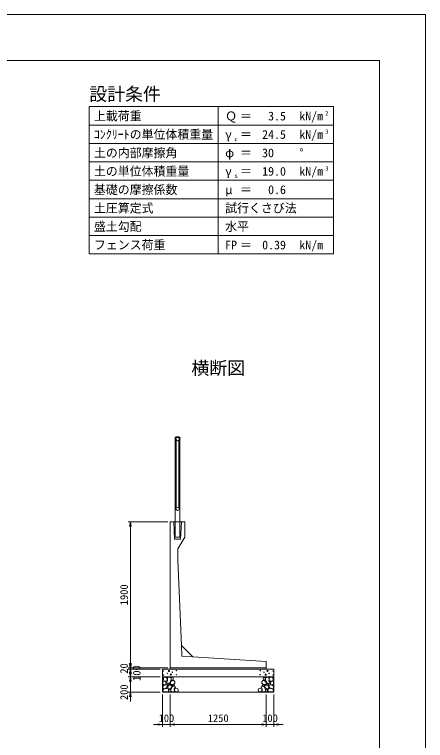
# Model space of a CAD drawing. Units: millimetres at full size, sheet at 1:40. Extents: x 0 to 25230, y 0 to 19861.
# Drawn here: x 19876 to 25230, y 8362 to 17820 of the extents above; entities that cross this region are included whole.
import ezdxf
from ezdxf.enums import TextEntityAlignment as Align

# ---------------------------------------------------------------- set-up
doc = ezdxf.new("R2010")
doc.units = ezdxf.units.MM
doc.header["$LTSCALE"] = 40
doc.linetypes.add('DASHED_SPACED', pattern=[12, 6, -6])
for name, color, linetype, lineweight in [('D-DCR-HCHn', 4, 'Continuous', 9), ('D-STR-DIM', 7, 'Continuous', 13), ('D-STR-STRn', 1, 'Continuous', 13), ('D-TTL', 2, 'Continuous', 13), ('D-TTL-FRAM', 2, 'Continuous', 13), ('D-TTL-LINE', 7, 'Continuous', 13), ('D-TTL-TXT', 7, 'Continuous', 13)]:
    doc.layers.add(name, color=color, linetype=linetype, lineweight=lineweight)
doc.styles.add('ＭＳ ゴシック', font='')
doc.styles.get('ＭＳ ゴシック').set_extended_font_data('MS Gothic')

# ---------------------------------------------------------------- blocks, each defined once
blk = doc.blocks.new('open_arrow')
at = {"color": 0, "linetype": 'Continuous', "lineweight": -2}
blk.add_lwpolyline([(7.5, 1.25), (0, 0), (7.5, -1.25)], dxfattribs=at)

msp = doc.modelspace()

# ---------------------------------------------------------------- linework, layer by layer
at = {"layer": 'D-DCR-HCHn'}
for points in [[(21856.2, 9181.59), (21835.4, 9186.22), (21816.9, 9176.97), (21814.59, 9156.17), (21819.21, 9139.99), (21842.33, 9133.05), (21858.51, 9133.05), (21865.44, 9144.61), (21865.44, 9170.04)], [(21874.69, 9183.91), (21867.76, 9163.1), (21870.07, 9139.99), (21853.89, 9114.56), (21874.69, 9103), (21897.8, 9114.56), (21911.67, 9133.05), (21916.3, 9163.1), (21911.67, 9179.28), (21897.8, 9186.22)], [(21918.61, 9179.28), (21918.61, 9151.55), (21930.16, 9144.61), (21941.72, 9151.55), (21944.03, 9167.73), (21941.72, 9181.59), (21925.54, 9186.22)], [(23141.39, 9179.28), (23141.39, 9151.55), (23129.84, 9144.61), (23118.28, 9151.55), (23115.97, 9167.73), (23118.28, 9181.59), (23134.46, 9186.22)], [(23185.31, 9183.91), (23192.24, 9163.1), (23189.93, 9139.99), (23206.11, 9114.56), (23185.31, 9103), (23162.2, 9114.56), (23148.33, 9133.05), (23143.7, 9163.1), (23148.33, 9179.28), (23162.2, 9186.22)], [(23203.8, 9181.59), (23224.6, 9186.22), (23243.1, 9176.97), (23245.41, 9156.17), (23240.79, 9139.99), (23217.67, 9133.05), (23201.49, 9133.05), (23194.56, 9144.61), (23194.56, 9170.04)], [(21812.28, 9123.81), (21805.35, 9103), (21814.59, 9089.14), (21837.71, 9086.82), (21853.49, 9093.6), (21846.95, 9109.94), (21851.58, 9119.18), (21842.33, 9128.43), (21828.46, 9133.05)], [(21856.16, 9047.01), (21873.28, 9072.69), (21871.14, 9079.11), (21847.59, 9085.53), (21826.19, 9083.39), (21811.21, 9070.55), (21809.07, 9055.57), (21811.21, 9040.59), (21828.33, 9036.31)], [(21879.31, 9103), (21867.76, 9093.76), (21872.38, 9086.82), (21888.56, 9086.82), (21895.49, 9089.14), (21900.12, 9098.38), (21893.18, 9105.32)], [(21916.08, 9047.01), (21926.78, 9072.69), (21918.22, 9083.39), (21892.54, 9083.39), (21881.84, 9079.11), (21871.14, 9064.13), (21871.14, 9051.29), (21881.84, 9034.17), (21894.68, 9032.03)], [(21913.98, 9128.43), (21902.43, 9100.69), (21911.67, 9089.14), (21939.41, 9089.14), (21950.97, 9093.76), (21962.53, 9109.94), (21962.53, 9123.81), (21950.97, 9142.3), (21937.1, 9144.61)], [(21948.19, 9070.55), (21958.89, 9079.11), (21954.61, 9085.53), (21939.62, 9085.53), (21933.2, 9083.39), (21928.92, 9074.83), (21935.34, 9068.41)], [(23146.02, 9128.43), (23157.57, 9100.69), (23148.33, 9089.14), (23120.59, 9089.14), (23109.03, 9093.76), (23097.47, 9109.94), (23097.47, 9123.81), (23109.03, 9142.3), (23122.9, 9144.61)], [(23111.81, 9070.55), (23101.11, 9079.11), (23105.39, 9085.53), (23120.38, 9085.53), (23126.8, 9083.39), (23131.08, 9074.83), (23124.66, 9068.41)], [(23143.92, 9047.01), (23133.22, 9072.69), (23141.78, 9083.39), (23167.46, 9083.39), (23178.16, 9079.11), (23188.86, 9064.13), (23188.86, 9051.29), (23178.16, 9034.17), (23165.32, 9032.03)], [(23180.69, 9103), (23192.24, 9093.76), (23187.62, 9086.82), (23171.44, 9086.82), (23164.51, 9089.14), (23159.88, 9098.38), (23166.82, 9105.32)], [(23203.84, 9047.01), (23186.72, 9072.69), (23188.86, 9079.11), (23212.41, 9085.53), (23233.81, 9083.39), (23248.79, 9070.55), (23250.93, 9055.57), (23248.79, 9040.59), (23231.67, 9036.31)], [(23247.72, 9123.81), (23254.65, 9103), (23245.41, 9089.14), (23222.29, 9086.82), (23206.51, 9093.6), (23213.05, 9109.94), (23208.42, 9119.18), (23217.67, 9128.43), (23231.54, 9133.05)], [(21864.72, 8993.5), (21879.7, 8999.92), (21883.98, 9021.33), (21875.42, 9036.31), (21860.44, 9040.59), (21841.17, 9038.45), (21819.77, 9029.89), (21809.07, 9017.05), (21809.07, 9002.06), (21815.49, 8993.5), (21841.17, 8995.64)], [(21911.8, 8999.92), (21911.8, 9025.61), (21901.1, 9032.03), (21890.4, 9025.61), (21888.26, 9010.62), (21890.4, 8997.78), (21905.38, 8993.5)], [(21952.47, 8995.64), (21958.89, 9014.91), (21956.75, 9036.31), (21971.73, 9059.85), (21952.47, 9070.55), (21931.06, 9059.85), (21918.22, 9042.73), (21913.94, 9014.91), (21918.22, 8999.92), (21931.06, 8993.5)], [(21969.59, 8997.78), (21988.85, 8993.5), (22005.97, 9002.06), (22008.11, 9021.33), (22003.83, 9036.31), (21982.43, 9042.73), (21967.45, 9042.73), (21961.03, 9032.03), (21961.03, 9008.48)], [(23090.41, 8997.78), (23071.15, 8993.5), (23054.03, 9002.06), (23051.89, 9021.33), (23056.17, 9036.31), (23077.57, 9042.73), (23092.55, 9042.73), (23098.97, 9032.03), (23098.97, 9008.48)], [(23107.53, 8995.64), (23101.11, 9014.91), (23103.25, 9036.31), (23088.27, 9059.85), (23107.53, 9070.55), (23128.94, 9059.85), (23141.78, 9042.73), (23146.06, 9014.91), (23141.78, 8999.92), (23128.94, 8993.5)], [(23148.2, 8999.92), (23148.2, 9025.61), (23158.9, 9032.03), (23169.6, 9025.61), (23171.74, 9010.62), (23169.6, 8997.78), (23154.62, 8993.5)], [(23195.28, 8993.5), (23180.3, 8999.92), (23176.02, 9021.33), (23184.58, 9036.31), (23199.56, 9040.59), (23218.83, 9038.45), (23240.23, 9029.89), (23250.93, 9017.05), (23250.93, 9002.06), (23244.51, 8993.5), (23218.83, 8995.64)]]:
    msp.add_lwpolyline(points, close=True, dxfattribs=at)
for centre, radius in [((21815.73, 9267.43), 3), ((21888.34, 9267.43), 7.5), ((21983.13, 9273.48), 3), ((23076.87, 9273.48), 3), ((23171.66, 9267.43), 7.5), ((23244.27, 9267.43), 3), ((21816.87, 9213.92), 3), ((21867.29, 9235.76), 3), ((21911.66, 9219.97), 7.5), ((21932.71, 9251.64), 3), ((21984.27, 9219.97), 3), ((23075.73, 9219.97), 3), ((23127.29, 9251.64), 3), ((23148.34, 9219.97), 7.5), ((23192.71, 9235.76), 3), ((23243.13, 9213.92), 3)]:
    msp.add_circle(centre, radius, dxfattribs=at)
at = {"layer": 'D-STR-DIM'}
for p, q in [((21875, 11210), (21355, 11210)), ((21385, 9310), (21385, 11210)), ((21385, 9430), (21385, 9170)), ((21385, 9410), (21385, 9070)), ((21875, 9310), (21355, 9310)), ((21875, 9310), (21355, 9310)), ((21775, 9290), (21355, 9290)), ((21775, 9290), (21355, 9290)), ((21385, 9310), (21385, 8870)), ((21775, 9190), (21355, 9190)), ((21775, 9190), (21355, 9190)), ((21775, 8990), (21355, 8990)), ((21805, 8960), (21805, 8540)), ((21905, 8960), (21905, 8540)), ((21905, 8960), (21905, 8540)), ((23155, 8960), (23155, 8540)), ((23155, 8960), (23155, 8540)), ((23255, 8960), (23255, 8540)), ((22025, 8570), (21685, 8570)), ((21905, 8570), (23155, 8570)), ((23035, 8570), (23375, 8570))]:
    msp.add_line(p, q, dxfattribs=at)
at = {"layer": 'D-STR-STRn'}
for p, q in [((21968.15, 12310), (21968.15, 12305)), ((21968.15, 12305), (21986.27, 12305)), ((22013.73, 12305), (22031.85, 12305)), ((22031.85, 12310), (22031.85, 12305)), ((21983, 11394.27), (21983, 12275.73)), ((22017, 11394.27), (22017, 12275.73)), ((21905, 9310), (21905, 11210)), ((21905, 11210), (22095, 11210)), ((22095, 11210), (22095, 11010)), ((22095, 11010), (22005, 10860)), ((22005, 10860), (22005, 10710)), ((22005, 10710), (22049.37, 9600.81)), ((22199.37, 9450.81), (22049.37, 9600.81)), ((22199.37, 9450.81), (23155, 9390)), ((23155, 9390), (23155, 9310)), ((21805, 8990), (21805, 9290)), ((21805, 9290), (23255, 9290)), ((21905, 9310), (21905, 9290)), ((23155, 9310), (21905, 9310)), ((23155, 9310), (23155, 9290)), ((23255, 9290), (23255, 8990)), ((21805, 9190), (23255, 9190)), ((21805, 8990), (23255, 8990))]:
    msp.add_line(p, q, dxfattribs=at)
at = {"layer": 'D-STR-STRn', "linetype": 'DASHED_SPACED'}
for p, q in [((21950, 11210), (21960, 10985)), ((22050, 11210), (22040, 10985)), ((21960, 10985), (22040, 10985))]:
    msp.add_line(p, q, dxfattribs=at)
at = {"layer": 'D-STR-STRn', "color": 2, "linetype": 'DASHED_SPACED'}
for p, q in [((22049.37, 9600.81), (22055, 9460)), ((22055, 9460), (22199.37, 9450.81))]:
    msp.add_line(p, q, dxfattribs=at)
at = {"layer": 'D-STR-STRn'}
msp.add_lwpolyline([(22030.25, 12305), (22030.25, 11210), (21969.75, 11210), (21969.75, 12305)], dxfattribs=at)
at = {"layer": 'D-STR-STRn', "color": 2, "linetype": 'DASHED_SPACED'}
msp.add_lwpolyline([(21969.75, 11210), (21969.75, 11010), (22030.25, 11010), (22030.25, 11210)], dxfattribs=at)
at = {"layer": 'D-STR-STRn'}
for centre in [(22000, 12288.65), (22000, 11381.35)]:
    msp.add_circle(centre, 21.35, dxfattribs=at)
msp.add_arc((22000, 12264.28), 55.72, 55.13837, 124.86163, dxfattribs=at)
at = {"layer": 'D-TTL'}
for points in [[(0, 0), (25230, 0), (25230, 17820), (0, 17820)], [(600, 600), (24630, 600), (24630, 17220), (600, 17220)]]:
    msp.add_lwpolyline(points, close=True, dxfattribs=at)
at = {"layer": 'D-TTL-FRAM'}
for p, q in [((24030, 16620), (20850, 16620)), ((20850, 16620), (20850, 14700)), ((24030, 16620), (24030, 14700)), ((24030, 14700), (20850, 14700))]:
    msp.add_line(p, q, dxfattribs=at)
at = {"layer": 'D-TTL-LINE'}
for p, q in [((22530, 16620), (22530, 14700)), ((24030, 16380), (20850, 16380)), ((24030, 16140), (20850, 16140)), ((24030, 15900), (20850, 15900)), ((24030, 15660), (20850, 15660)), ((24030, 15420), (20850, 15420)), ((24030, 15180), (20850, 15180)), ((24030, 14940), (20850, 14940))]:
    msp.add_line(p, q, dxfattribs=at)

# ---------------------------------------------------------------- block references
at = {"layer": 'D-STR-DIM', "xscale": 8, "yscale": 8}
for p, rotation in [((21385, 11210), 270), ((21385, 9310), 90), ((21385, 9310), 90), ((21385, 9290), 90), ((21385, 9290), 270), ((21385, 9190), 90), ((21385, 9190), 270), ((21385, 8990), 270), ((21805, 8570), 180), ((23155, 8570), 180), ((23155, 8570), 180)]:
    msp.add_blockref('open_arrow', p, dxfattribs=dict(at, rotation=rotation))
for p in [(21905, 8570), (21905, 8570), (23255, 8570)]:
    msp.add_blockref('open_arrow', p, dxfattribs=at)

# ---------------------------------------------------------------- texts
at = {"layer": 'D-STR-DIM', "style": 'ＭＳ ゴシック'}
for s, p in [('1900', (21302.5, 10260)), ('20', (21302.5, 9300)), ('100', (21467.5, 9240)), ('200', (21302.5, 8990))]:
    msp.add_text(s, height=99.69, rotation=90, dxfattribs=at).set_placement(p, align=Align.MIDDLE_CENTER)
for s, p in [('100', (21855, 8652.5)), ('1250', (22530, 8652.5)), ('100', (23205, 8652.5))]:
    msp.add_text(s, height=99.69, dxfattribs=at).set_placement(p, align=Align.MIDDLE_CENTER)
at = {"layer": 'D-TTL-TXT', "style": 'ＭＳ ゴシック'}
for s, height, p in [('設計条件', 170.9, (20850, 16647.23)), ('上載荷重', 113.9, (20910, 16406.15)), ('Ｑ', 113.9, (22620, 16406.15)), ('kN/m', 113.9, (23586, 16406.15)), ('2', 56.96, (23922, 16489.08)), ('＝', 113.9, (22812, 16406.15)), ('ｺﾝｸﾘｰﾄの単位体積重量', 113.9, (20910, 16166.15)), ('γ', 113.9, (22620, 16166.15)), ('＝', 113.9, (22812, 16166.15)), ('kN/m', 113.9, (23586, 16166.15)), ('3', 56.96, (23922, 16249.08)), ('c', 56.96, (22740, 16153.08)), ('土の内部摩擦角', 113.9, (20910, 15926.15)), ('φ', 113.9, (22620, 15926.15)), ('＝', 113.9, (22812, 15926.15)), ('°', 113.9, (23586, 15926.15)), ('土の単位体積重量', 113.9, (20910, 15686.15)), ('γ', 113.9, (22620, 15686.15)), ('＝', 113.9, (22812, 15686.15)), ('kN/m', 113.9, (23586, 15686.15)), ('3', 56.96, (23922, 15769.08)), ('s', 56.96, (22740, 15673.08)), ('基礎の摩擦係数', 113.9, (20910, 15446.15)), ('μ', 113.9, (22620, 15446.15)), ('＝', 113.9, (22812, 15446.15)), ('土圧算定式', 113.9, (20910, 15206.15)), ('試行くさび法', 113.9, (22620, 15206.15)), ('盛土勾配', 113.9, (20910, 14966.15)), ('水平', 113.9, (22620, 14966.15)), ('フェンス荷重', 113.9, (20910, 14726.15)), ('FP', 113.9, (22620, 14726.15)), ('kN/m', 113.9, (23586, 14726.15)), ('＝', 113.9, (22812, 14726.15))]:
    msp.add_text(s, height=height, dxfattribs=at).set_placement(p, align=Align.BOTTOM_LEFT)
for s, p in [('3.5', (23412, 16406.15)), ('24.5', (23412, 16166.15)), ('30', (23256, 15926.15)), ('19.0', (23412, 15686.15)), ('0.6', (23412, 15446.15)), ('0.39', (23412, 14726.15))]:
    msp.add_text(s, height=113.9, dxfattribs=at).set_placement(p, align=Align.BOTTOM_RIGHT)
msp.add_text('横断図', height=170.9, dxfattribs=at).set_placement((22530, 13077.23), align=Align.BOTTOM_CENTER)

doc.saveas('drawing.dxf')
